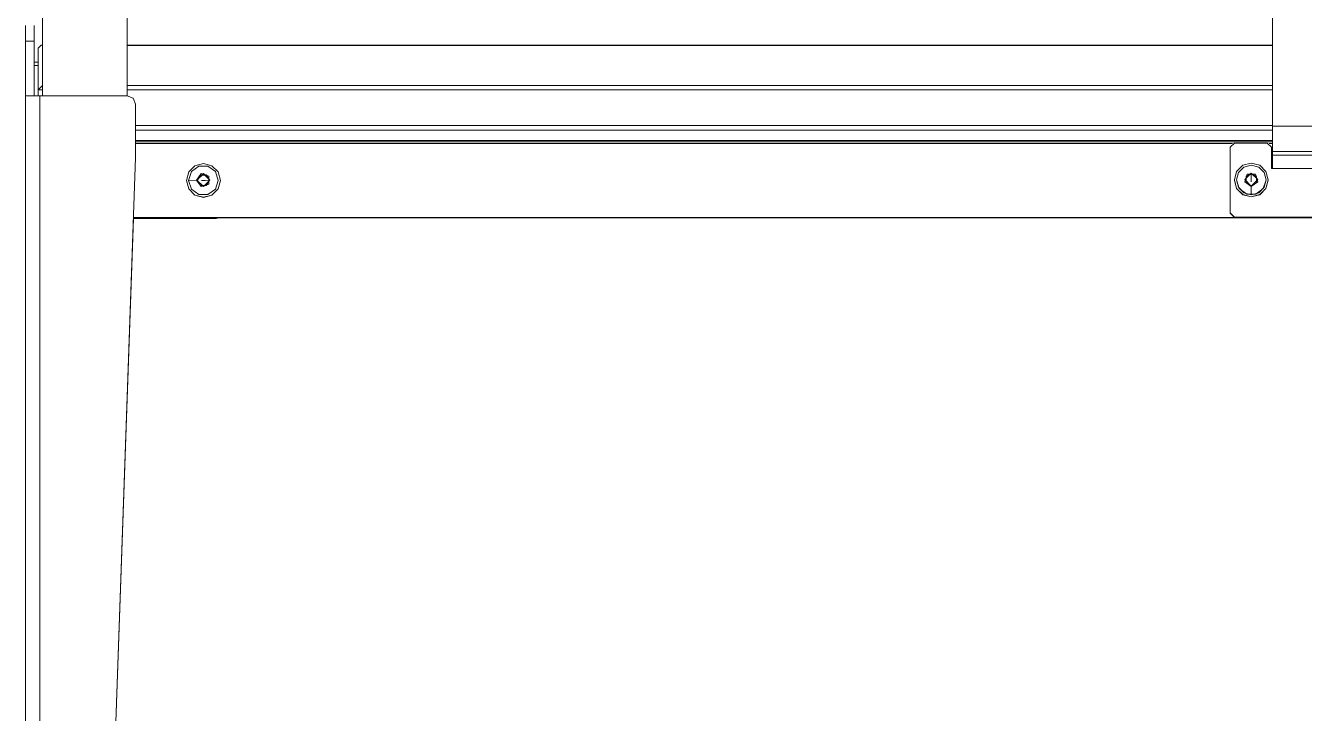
# Model space of a CAD drawing. Header units: millimetres. Extents: x 22162 to 28102, y 3160 to 7360.
# Drawn here: x 24507 to 25111, y 6026 to 6351 of the extents above; entities that cross this region are included whole.
import ezdxf

# ---------------------------------------------------------------- set-up
doc = ezdxf.new("R2010")
doc.units = ezdxf.units.MM
doc.header["$LTSCALE"] = 0.3
doc.layers.add('Visible', color=7, linetype='Continuous', lineweight=18)

msp = doc.modelspace()

# ---------------------------------------------------------------- linework, layer by layer
at = {"layer": 'Visible', "color": 0}
for p, q in [((24515.26, 6318.13), (24515.26, 6523.73)), ((24555.26, 6318.13), (24555.26, 6523.73)), ((25096.26, 6303.86), (25096.26, 6523.85)), ((24507.26, 6344.03), (24507.26, 6309.53)), ((24507.26, 6344.03), (24511.26, 6344.03)), ((24511.26, 6344.03), (24511.26, 6318.13)), ((24513.26, 6340.66), (24513.26, 6321.03)), ((24515.26, 6342.05), (24514.64, 6342.05)), ((25096.26, 6342.05), (24555.26, 6342.05)), ((24555.26, 6341.95), (25096.26, 6341.95)), ((24511.26, 6334.08), (24513.26, 6334.08)), ((24511.26, 6332.42), (24513.26, 6332.42)), ((24513.26, 6321.03), (24513.26, 6324.5)), ((24513.26, 6321.03), (24513.26, 6318.13)), ((24513.26, 6321.03), (24515.26, 6321.03)), ((24515.26, 6322.96), (24515.19, 6322.96)), ((24555.26, 6322.96), (25096.26, 6322.96)), ((25096.26, 6322.96), (24555.26, 6322.96)), ((24555.26, 6321.03), (25096.26, 6321.03)), ((24507.26, 5888.13), (24507.26, 6318.13)), ((24555.26, 6318.13), (24513.99, 6318.13)), ((24513.99, 6318.13), (24513.99, 5888.13)), ((24559.26, 6289.04), (24559.26, 6314.13)), ((24507.26, 6307.57), (24507.26, 6304.96)), ((24507.26, 6302.86), (24507.26, 6300.91)), ((24559.26, 6304.04), (25096.26, 6304.04)), ((24559.26, 6301.98), (25096.26, 6301.98)), ((25136.26, 6303.86), (25096.26, 6303.86)), ((24507.26, 6296.15), (24507.26, 6295.64)), ((24559.26, 6297.06), (25096.26, 6297.06)), ((25096.26, 6297.05), (24559.26, 6297.05)), ((25096.26, 6296.43), (24559.26, 6296.43)), ((24559.26, 6295.62), (25077.37, 6295.62)), ((25093.76, 6295.83), (25078.26, 6295.83)), ((25094.65, 6295.62), (25096.26, 6295.62)), ((24547.35, 5948.16), (24559.26, 6289.04)), ((25076.26, 6293.83), (25076.26, 6262.85)), ((25095.76, 6283.83), (25095.76, 6293.83)), ((25096.26, 6290.04), (25096.26, 6291.87)), ((25136.26, 6291.87), (25096.26, 6291.87)), ((25136.26, 6290.04), (25096.26, 6290.04)), ((24507.26, 6279.08), (24507.26, 6286.69)), ((25096.26, 6283.83), (25095.76, 6283.83)), ((25136.26, 6283.83), (25096.26, 6283.83)), ((24507.26, 6279.08), (24507.26, 6278.83)), ((24507.26, 6278.83), (24507.26, 6278.82)), ((24507.26, 6278.82), (24507.26, 6278.65)), ((24583.26, 6278.16), (24583.26, 6278.13)), ((24584.26, 6278.19), (24584.26, 6278.16)), ((24588.37, 6278.31), (24588.37, 6278.31)), ((24589.81, 6280.81), (24589.81, 6280.7)), ((24589.82, 6280.81), (24589.82, 6280.7)), ((24592.7, 6280.81), (24592.7, 6280.7)), ((24592.7, 6280.81), (24592.7, 6280.7)), ((24594.15, 6278.31), (24594.15, 6278.31)), ((25078.26, 6278.37), (25078.26, 6278.34)), ((25079.26, 6278.4), (25079.26, 6278.37)), ((25083.76, 6279.96), (25083.76, 6279.86)), ((25086.26, 6281.4), (25086.26, 6281.3)), ((25086.26, 6281.4), (25086.26, 6281.3)), ((25088.76, 6279.96), (25088.76, 6279.86)), ((25093.26, 6278.4), (25093.26, 6278.37)), ((25094.26, 6278.37), (25094.26, 6278.34)), ((24507.26, 6270.03), (24507.26, 6270.01)), ((24507.26, 6270.01), (24507.26, 6248.09)), ((24558.25, 6260.22), (24547.36, 5948.16)), ((24558.25, 6260.24), (24597.26, 6260.24)), ((24558.25, 6260.22), (24597.26, 6260.22)), ((26256.26, 6260.43), (24558.26, 6260.43)), ((26256.25, 6260.64), (24558.27, 6260.64)), ((24597.26, 6260.24), (24597.26, 6260.43)), ((25076.26, 6262.85), (25076.26, 6262.64)), ((25154.26, 6260.85), (25078.26, 6260.85)), ((25078.26, 6260.64), (25078.26, 6260.85)), ((25154.26, 6260.64), (25078.26, 6260.64))]:
    msp.add_line(p, q, dxfattribs=at)
for points in [[(24507.26, 6351.34), (24507.26, 6346.81), (24507.26, 6344.03)], [(24511.26, 6351.34), (24511.26, 6346.81), (24511.26, 6344.03)], [(24513.26, 6340.66), (24514.64, 6342.05)], [(24514.64, 6342.05), (24515.26, 6341.95)], [(24515.19, 6322.96), (24513.26, 6321.03)], [(24515.26, 6322.96), (24515.19, 6322.96)], [(24507.26, 6318.13), (24509.23, 6318.13)], [(24513.99, 6318.13), (24509.23, 6318.13)], [(24559.26, 6314.13), (24558.09, 6316.96), (24555.26, 6318.13)], [(24507.26, 6307.57), (24507.26, 6307.59)], [(25096.26, 6303.86), (25096.26, 6297.99), (25096.26, 6293.63), (25096.26, 6291.87)], [(25078.26, 6295.83), (25076.26, 6293.83)], [(25095.76, 6293.83), (25093.76, 6295.83)], [(25096.26, 6290.04), (25096.26, 6288.14), (25096.26, 6283.83)], [(24599.26, 6278.16), (24598.19, 6282.16), (24595.26, 6285.09), (24591.26, 6286.16), (24587.26, 6285.09), (24584.33, 6282.16), (24583.26, 6278.16)], [(24598.26, 6278.19), (24596.92, 6282.3), (24593.42, 6284.85), (24589.1, 6284.85), (24585.6, 6282.3), (24584.26, 6278.19)], [(25086.26, 6286.37), (25082.26, 6285.3), (25079.33, 6282.37), (25078.26, 6278.37)], [(25086.26, 6285.4), (25082.76, 6284.46), (25080.2, 6281.9), (25079.26, 6278.4)], [(25094.26, 6278.37), (25093.19, 6282.37), (25090.26, 6285.3), (25086.26, 6286.37)], [(25093.26, 6278.4), (25092.32, 6281.9), (25089.76, 6284.46), (25086.26, 6285.4)], [(24583.26, 6278.16), (24584.33, 6274.17), (24587.26, 6271.24), (24591.26, 6270.17), (24595.26, 6271.24), (24598.19, 6274.17), (24599.26, 6278.16)], [(24583.26, 6278.15), (24583.26, 6278.13)], [(24583.26, 6278.13), (24584.33, 6274.13), (24587.26, 6271.2), (24591.26, 6270.13), (24595.26, 6271.2), (24598.19, 6274.13), (24599.26, 6278.13)], [(24588.01, 6278.31), (24584.26, 6278.19)], [(24584.26, 6278.19), (24585.6, 6274.08), (24589.1, 6271.54), (24593.42, 6271.54), (24596.92, 6274.08), (24598.26, 6278.19)], [(24584.26, 6278.18), (24584.26, 6278.16)], [(24584.26, 6278.16), (24585.6, 6274.05), (24589.1, 6271.51), (24593.42, 6271.51), (24596.92, 6274.05), (24598.26, 6278.16)], [(24588.01, 6278.31), (24590.26, 6281.4), (24593.88, 6280.22), (24593.88, 6276.41), (24590.26, 6275.23), (24588.01, 6278.31)], [(24588.16, 6278.31), (24588.01, 6278.31)], [(24588.16, 6278.31), (24591.26, 6281.41), (24594.36, 6278.31), (24591.26, 6275.22), (24588.16, 6278.31)], [(24594.29, 6278.31), (24591.26, 6281.34), (24588.23, 6278.31), (24591.26, 6275.29), (24594.29, 6278.31)], [(24589.81, 6280.81), (24588.37, 6278.31)], [(24588.37, 6278.31), (24589.81, 6275.81)], [(24588.37, 6278.31), (24588.37, 6278.31)], [(24588.4, 6278.26), (24589.81, 6280.7)], [(24589.82, 6280.81), (24589.81, 6280.81)], [(24589.82, 6280.7), (24589.81, 6280.7)], [(24589.82, 6280.81), (24592.7, 6280.81)], [(24589.82, 6280.7), (24592.7, 6280.7)], [(24592.15, 6278.16), (24590.36, 6278.16), (24592.15, 6278.16)], [(24592.15, 6278.16), (24594.08, 6278.2)], [(24594.15, 6278.31), (24592.7, 6280.81)], [(24592.7, 6280.81), (24592.7, 6280.81)], [(24592.7, 6280.7), (24594.04, 6278.38)], [(24592.7, 6280.7), (24592.7, 6280.7)], [(24592.7, 6275.81), (24594.15, 6278.31)], [(24594.15, 6278.31), (24594.15, 6278.31)], [(24594.15, 6278.31), (24594.15, 6278.31)], [(24594.15, 6278.31), (24594.29, 6278.31)], [(24598.26, 6278.19), (24598.26, 6278.16)], [(24598.26, 6278.16), (24598.26, 6278.18)], [(24599.26, 6278.16), (24599.26, 6278.13)], [(24599.26, 6278.13), (24599.26, 6278.15)], [(25078.26, 6278.37), (25079.33, 6274.38), (25082.26, 6271.45), (25086.26, 6270.38), (25090.26, 6271.45), (25093.19, 6274.38), (25094.26, 6278.37)], [(25078.26, 6278.36), (25078.26, 6278.34)], [(25078.26, 6278.34), (25079.33, 6274.34), (25082.26, 6271.41), (25086.26, 6270.34), (25090.26, 6271.41), (25093.19, 6274.34), (25094.26, 6278.34)], [(25079.26, 6278.4), (25080.2, 6274.9), (25082.76, 6272.34), (25086.26, 6271.41)], [(25079.26, 6278.39), (25079.26, 6278.37)], [(25079.26, 6278.37), (25080.6, 6274.26), (25084.1, 6271.72), (25088.42, 6271.72), (25091.92, 6274.26), (25093.26, 6278.37)], [(25086.26, 6275.42), (25083.16, 6278.52), (25086.26, 6281.62), (25089.36, 6278.52), (25086.26, 6275.42)], [(25086.26, 6275.28), (25083.17, 6277.52), (25084.35, 6281.15), (25088.17, 6281.15), (25089.35, 6277.52), (25086.26, 6275.28)], [(25086.26, 6281.55), (25083.23, 6278.52), (25086.26, 6275.49), (25089.29, 6278.52), (25086.26, 6281.55)], [(25086.26, 6281.4), (25083.76, 6279.96)], [(25083.76, 6279.86), (25086.26, 6281.3)], [(25083.76, 6279.96), (25083.76, 6279.96)], [(25083.76, 6277.08), (25083.76, 6279.96)], [(25083.76, 6279.86), (25083.76, 6279.85)], [(25083.76, 6277.08), (25083.76, 6279.85)], [(25083.76, 6277.08), (25083.76, 6277.08)], [(25083.76, 6277.08), (25086.26, 6275.64)], [(25086.26, 6281.4), (25086.26, 6281.55)], [(25086.26, 6281.4), (25086.26, 6281.4)], [(25088.76, 6279.96), (25086.26, 6281.4)], [(25086.26, 6281.4), (25086.26, 6281.4)], [(25086.26, 6281.3), (25086.26, 6281.3)], [(25086.26, 6281.3), (25086.26, 6281.3)], [(25086.26, 6281.3), (25088.76, 6279.86)], [(25086.26, 6279.27), (25086.26, 6281.3)], [(25086.26, 6279.27), (25086.26, 6277.48), (25086.26, 6279.27)], [(25086.26, 6271.41), (25089.76, 6272.34), (25092.32, 6274.9), (25093.26, 6278.4)], [(25086.26, 6275.64), (25088.76, 6277.08)], [(25088.76, 6277.08), (25088.76, 6279.96)], [(25088.76, 6279.96), (25088.76, 6279.96)], [(25088.76, 6279.85), (25088.76, 6279.86)], [(25088.76, 6277.08), (25088.76, 6279.85)], [(25088.76, 6277.08), (25088.76, 6277.08)], [(25093.26, 6278.37), (25093.26, 6278.39)], [(25094.26, 6278.34), (25094.26, 6278.36)], [(24589.81, 6275.81), (24589.82, 6275.81)], [(24589.82, 6275.81), (24592.7, 6275.81)], [(24592.7, 6275.81), (24592.7, 6275.81)], [(25086.26, 6275.64), (25086.26, 6275.64)], [(25086.26, 6275.42), (25086.26, 6275.28)], [(25086.26, 6275.28), (25086.26, 6271.41)], [(24597.26, 6260.22), (24598.54, 6260.43)], [(24597.26, 6260.24), (24598.47, 6260.43)], [(25076.26, 6262.85), (25078.26, 6260.85)], [(25076.26, 6262.64), (25078.26, 6260.64)], [(24507.26, 6236.54), (24507.26, 6236.51)]]:
    msp.add_lwpolyline(points, dxfattribs=at)

doc.saveas('drawing.dxf')
